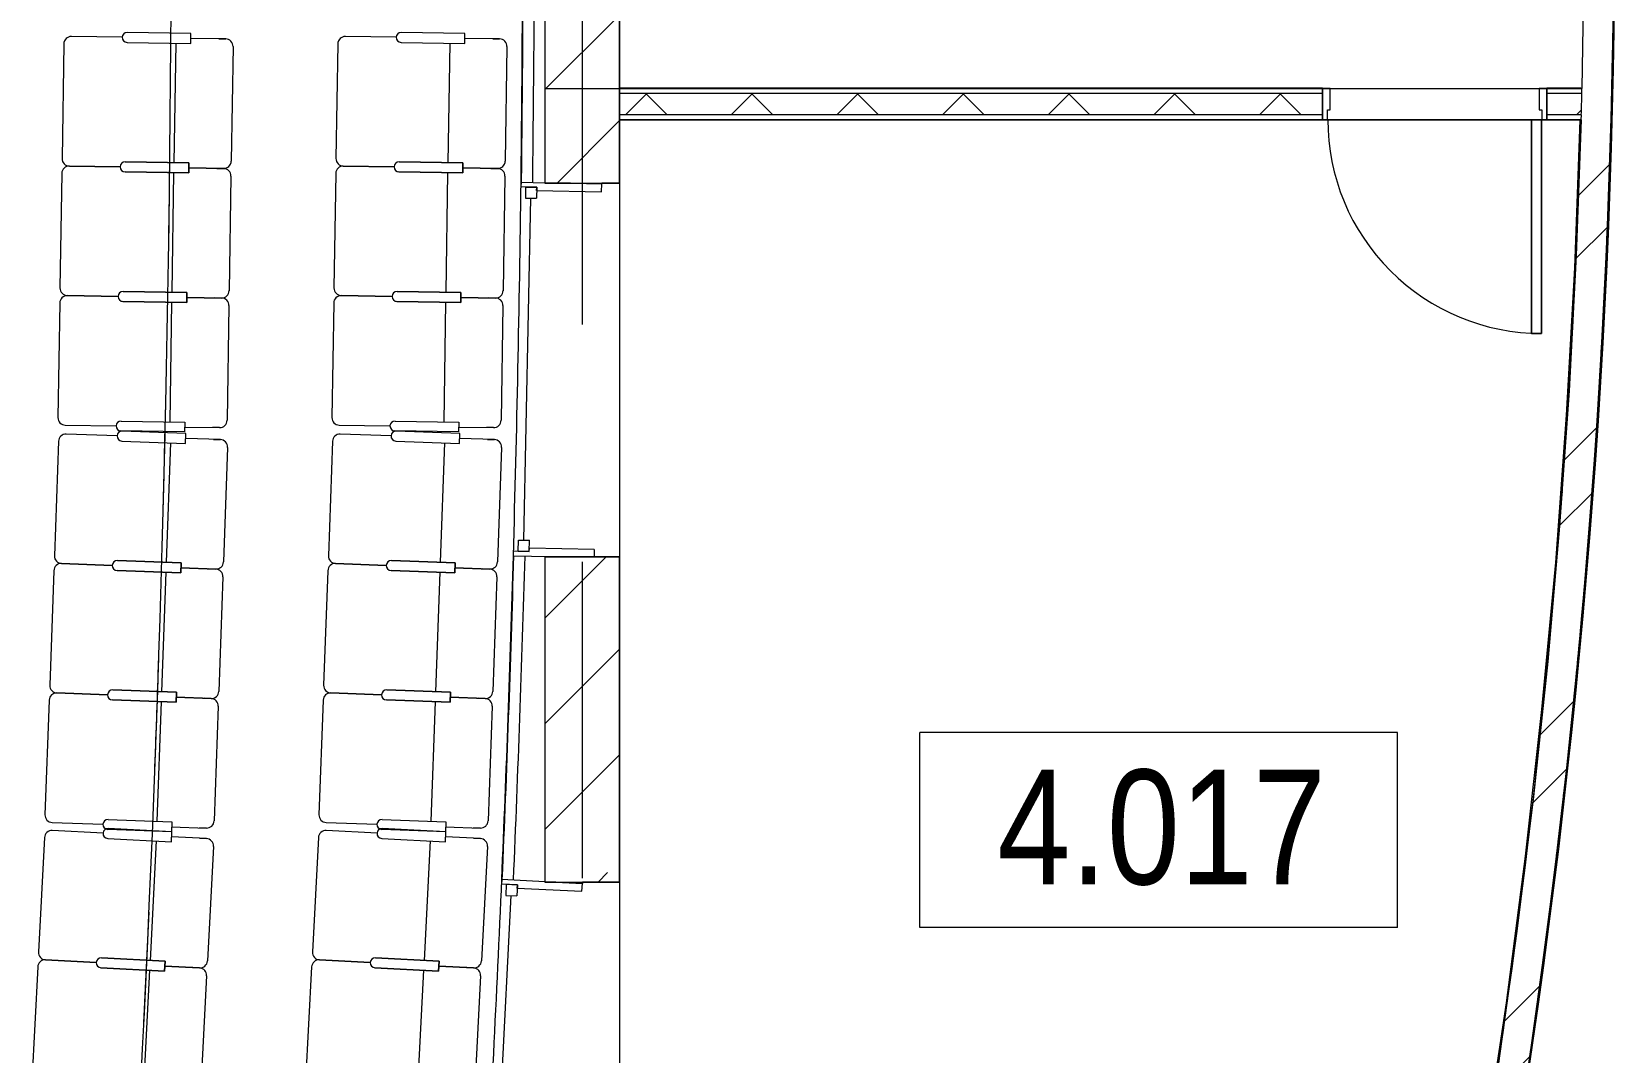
# Model space of a CAD drawing. Header units: millimetres. Extents: x 48966 to 294585, y -43515 to 30344.
# Drawn here: x 234766 to 241124, y -8301 to -4205 of the extents above; entities that cross this region are included whole.
import ezdxf

# ---------------------------------------------------------------- set-up
doc = ezdxf.new("R2010")
doc.units = ezdxf.units.MM
doc.linetypes.add('Осевые', pattern=[6350, 1270, -952.5, 3175, -952.5])
for name, color, linetype, lineweight in [('Двери', 7, 'Continuous', 9), ('Дуга', 7, 'Continuous', 9), ('Каркас_Импост', 7, 'Continuous', 9), ('Ломаная', 7, 'Continuous', 9), ('Марки помещений', 7, 'Continuous', 9), ('Мебель', 7, 'Continuous', 9), ('Общие ребра', 7, 'Continuous', 9), ('Окна', 7, 'Continuous', 9), ('Оси-2', 7, 'Осевые', 9), ('Остекление', 7, 'Continuous', 9), ('Панель', 7, 'Continuous', 9), ('Перекрытия', 7, 'Continuous', 9), ('Рассадка бельэтаж_альт_dwg-1', 7, 'Continuous', 9), ('Стены', 7, 'Continuous', 9), ('Стены-1', 7, 'Continuous', 18), ('Черная _1 сплошная', 7, 'Continuous', 9), ('Черная _2 сплошная', 7, 'Continuous', 9), ('Штриховка разреза-1', 7, 'Continuous', 9), ('Элементы узлов', 7, 'Continuous', 9)]:
    doc.layers.add(name, color=color, linetype=linetype, lineweight=lineweight)
doc.styles.add('Arial Narrow_1', font='Arial Narrow.ttf', dxfattribs={"height": 460})

# ---------------------------------------------------------------- blocks, each defined once
blk = doc.blocks.new('Зрительские места_балкон1 - Зрительские места_балкон1-6286681-План 4-го этажа на отм_ _6_600')
at = {"layer": 'Мебель'}
for start, end in [(354.25984, 5.740396), (359.158635, 359.368366), (358.485542, 358.736648), (357.836488, 358.104829), (357.195448, 357.472883)]:
    blk.add_arc((-93475, -9650), 91975, start, end, dxfattribs=at)
blk = doc.blocks.new('Дверь - Однопольная - ДВ2_21х9-6240640-План 4-го этажа на отм_ _6_600')
at = {"layer": 'Двери'}
for p, q in [((-389, 920.5), (-429, 920.5)), ((-429, 920.5), (-429, 62.5)), ((-389, 62.5), (-389, 920.5)), ((-429, 62.5), (-389, 62.5))]:
    blk.add_line(p, q, dxfattribs=at)
blk.add_arc((-429, 62.5), 858, 360, 90, dxfattribs=at)
at = {"layer": 'Каркас_Импост'}
for p, q in [((-430, 62.5), (-450, 62.5)), ((-450, 62.5), (-450, -62.5)), ((-430, 22.5), (-430, 62.5)), ((-420, 22.5), (-430, 22.5)), ((-420, -62.5), (-420, 22.5)), ((430, 22.5), (420, 22.5)), ((420, 22.5), (420, -62.5)), ((450, 62.5), (430, 62.5)), ((430, 62.5), (430, 22.5)), ((450, -62.5), (450, 62.5)), ((-450, -62.5), (-420, -62.5)), ((420, -62.5), (450, -62.5))]:
    blk.add_line(p, q, dxfattribs=at)
at = {"layer": 'Панель'}
for p, q in [((-429, 920.5), (-389, 920.5)), ((-429, 62.5), (-429, 920.5)), ((-389, 920.5), (-389, 62.5)), ((-389, 62.5), (-429, 62.5))]:
    blk.add_line(p, q, dxfattribs=at)
blk = doc.blocks.new('Фрамуга - 1400 x 1000 мм-7294603-План 4-го этажа на отм_ _6_600')
at = {"layer": 'Каркас_Импост'}
for p, q in [((-738.1, 162), (-719.05, 162)), ((-719.05, 98.55), (-719.05, 162)), ((-719.05, 143), (-719.05, 98.55)), ((-719.05, 143), (-674.6, 143)), ((-674.6, 143), (-674.6, 98.55)), ((598.4, 143), (598.4, 98.55)), ((642.85, 143), (598.4, 143)), ((642.85, 98.55), (642.85, 162)), ((661.9, 162), (642.85, 162)), ((642.85, 143), (642.85, 98.55)), ((-719.05, 98.55), (-674.6, 98.55)), ((-719.05, 98.55), (-706.35, 98.55)), ((-706.35, -162), (-706.35, 98.55)), ((642.85, 98.55), (598.4, 98.55)), ((630.15, 98.55), (642.85, 98.55)), ((630.15, 98.55), (630.15, -162)), ((-706.35, -162), (-734.487, -162)), ((630.15, -162), (661.9, -162))]:
    blk.add_line(p, q, dxfattribs=at)
at = {"layer": 'Остекление'}
blk.add_line((-674.6, 120.775), (598.4, 120.775), dxfattribs=at)
blk = doc.blocks.new('Фрамуга - 1500 x 1000 мм-7294602-План 4-го этажа на отм_ _6_600')
at = {"layer": 'Каркас_Импост'}
for p, q in [((-788.1, 162), (-769.05, 162)), ((-769.05, 98.55), (-769.05, 162)), ((-769.05, 143), (-769.05, 98.55)), ((-769.05, 143), (-724.6, 143)), ((-724.6, 143), (-724.6, 98.55)), ((648.4, 143), (648.4, 98.55)), ((692.85, 143), (648.4, 143)), ((692.85, 98.55), (692.85, 162)), ((711.9, 162), (692.85, 162)), ((692.85, 143), (692.85, 98.55)), ((-769.05, 98.55), (-724.6, 98.55)), ((-769.05, 98.55), (-756.35, 98.55)), ((-756.35, -162), (-756.35, 98.55)), ((692.85, 98.55), (648.4, 98.55)), ((680.15, 98.55), (692.85, 98.55)), ((680.15, 98.55), (680.15, -162)), ((-756.35, -162), (-785.89, -162)), ((680.15, -162), (711.9, -162))]:
    blk.add_line(p, q, dxfattribs=at)
at = {"layer": 'Остекление'}
blk.add_line((-724.6, 120.775), (648.4, 120.775), dxfattribs=at)
blk = doc.blocks.new('Рассадка бельэтаж_альт_dwg_Сидения_бельэтаж_dwg-6688605-План 4-го этажа на отм_ _6_600-7290137-План 4-го этажа на отм_ _6_600')
at = {"layer": 'Дуга'}
for centre, start, end in [((11921.5, 8284.1), 89.08988, 269.08988), ((13021.5, 8284.1), 89.08988, 269.08988), ((11913.3, 7764.2), 89.08988, 269.08988), ((11913.3, 7764.2), 89.08988, 269.08988), ((13013.3, 7764.2), 89.08988, 269.08988), ((13013.3, 7764.2), 89.08988, 269.08988), ((11905, 7244.2), 89.08988, 269.08988), ((11905, 7244.2), 89.08988, 269.08988), ((13005, 7244.2), 89.08988, 269.08988), ((13005, 7244.2), 89.08988, 269.08988), ((11896.7, 6724.3), 89.08988, 269.08988), ((12996.7, 6724.3), 89.08988, 269.08988), ((11900.8, 6684), 87.92287, 267.92287), ((13000.8, 6684), 87.92287, 267.92287), ((11881.9, 6164.3), 87.92287, 267.92287), ((11881.9, 6164.3), 87.92287, 267.92287), ((12981.9, 6164.3), 87.92287, 267.92287), ((12981.9, 6164.3), 87.92287, 267.92287), ((11863.1, 5644.7), 87.92287, 267.92287), ((11863.1, 5644.7), 87.92287, 267.92287), ((12963.1, 5644.7), 87.92287, 267.92287), ((12963.1, 5644.7), 87.92287, 267.92287), ((11844.2, 5125), 87.92287, 267.92287), ((11844.6, 5089.1), 86.99424, 266.99424), ((12944.2, 5125), 87.92287, 267.92287), ((12944.6, 5089.1), 86.99424, 266.99424), ((11817.3, 4569.8), 86.99424, 266.99424), ((11817.3, 4569.8), 86.99424, 266.99424), ((12917.3, 4569.8), 86.99424, 266.99424), ((12917.3, 4569.8), 86.99424, 266.99424)]:
    blk.add_arc(centre, 20, start, end, dxfattribs=at)
at = {"layer": 'Ломаная'}
for p, q in [((11901.5, 8284.4), (11697.7, 8287.7)), ((13001.5, 8284.4), (12797.7, 8287.7)), ((11667.2, 8258.2), (11659.9, 7798.2)), ((12110.1, 7781.1), (12117.8, 8261)), ((12346.5, 8247.4), (12339.2, 7787.4)), ((12767.2, 8258.2), (12759.9, 7798.2)), ((13210.1, 7781.1), (13217.8, 8261)), ((13446.5, 8247.4), (13439.2, 7787.4)), ((11658.9, 7738.2), (11651.6, 7278.3)), ((12101.9, 7261.1), (12109.5, 7741.1)), ((12338.3, 7727.4), (12331, 7267.5)), ((12758.9, 7738.2), (12751.6, 7278.3)), ((13201.9, 7261.1), (13209.5, 7741.1)), ((13438.3, 7727.4), (13431, 7267.5)), ((11650.7, 7218.3), (11643.4, 6758.3)), ((12093.6, 6741.2), (12101.2, 7221.1)), ((12330, 7207.5), (12322.7, 6747.5)), ((12750.7, 7218.3), (12743.4, 6758.3)), ((13193.6, 6741.2), (13201.2, 7221.1)), ((13430, 7207.5), (13422.7, 6747.5)), ((11672.9, 6727.9), (11876.7, 6724.6)), ((11880.8, 6684.7), (11677, 6692.1)), ((12772.9, 6727.9), (12976.7, 6724.6)), ((12980.8, 6684.7), (12777, 6692.1)), ((11646, 6663.2), (11629.3, 6203.5)), ((12079.1, 6177.2), (12096.5, 6656.9)), ((12324.9, 6638.6), (12308.3, 6178.9)), ((12746, 6663.2), (12729.3, 6203.5)), ((13179.1, 6177.2), (13196.5, 6656.9)), ((13424.9, 6638.6), (13408.3, 6178.9)), ((11627.1, 6143.5), (11610.4, 5683.8)), ((12060.2, 5657.5), (12077.6, 6137.2)), ((12306.1, 6118.9), (12289.4, 5659.2)), ((12727.1, 6143.5), (12710.4, 5683.8)), ((13160.2, 5657.5), (13177.6, 6137.2)), ((13406.1, 6118.9), (13389.4, 5659.2)), ((11608.3, 5623.9), (11591.6, 5164.2)), ((12041.4, 5137.9), (12058.8, 5617.6)), ((12287.2, 5599.3), (12270.6, 5139.6)), ((12708.3, 5623.9), (12691.6, 5164.2)), ((13141.4, 5137.9), (13158.8, 5617.6)), ((13387.2, 5599.3), (13370.6, 5139.6)), ((11620.5, 5133.1), (11824.2, 5125.7)), ((11824.6, 5090.2), (11621, 5100.9)), ((12720.5, 5133.1), (12924.2, 5125.7)), ((12924.6, 5090.2), (12721, 5100.9)), ((11589.5, 5072.5), (11565.4, 4613.1)), ((12014.7, 4579.5), (12039.8, 5058.8)), ((12268, 5036.8), (12243.8, 4577.5)), ((12689.5, 5072.5), (12665.4, 4613.1)), ((13114.7, 4579.5), (13139.8, 5058.8)), ((13368, 5036.8), (13343.8, 4577.5)), ((11562.2, 4553.2), (11538.1, 4093.8)), ((11987.4, 4060.2), (12012.6, 4539.6)), ((12240.7, 4517.6), (12216.6, 4058.2)), ((12662.2, 4553.2), (12638.1, 4093.8)), ((13087.4, 4060.2), (13112.6, 4539.6)), ((13340.7, 4517.6), (13316.6, 4058.2))]:
    blk.add_line(p, q, dxfattribs=at)
at = {"layer": 'Ломаная', "flags": 128}
for points in [[(11921.2, 8264.1), (12177, 8260.1), (12177.6, 8300), (11921.8, 8304.1)], [(12289.4, 8278.3), (12317, 8277.8), (12177.3, 8280.1)], [(13021.2, 8264.1), (13277, 8260.1), (13277.6, 8300), (13021.8, 8304.1)], [(13389.4, 8278.3), (13417, 8277.8), (13277.3, 8280.1)], [(11897.1, 6744.3), (12152.9, 6740.2), (12152.2, 6700.3), (11896.4, 6704.3)], [(12997.1, 6744.3), (13252.9, 6740.2), (13252.2, 6700.3), (12996.4, 6704.3)], [(11900, 6664), (12155.7, 6654.7), (12157.1, 6694.7), (11901.5, 6704)], [(12152.5, 6720.2), (12292.2, 6718), (12264.6, 6718.5)], [(13000, 6664), (13255.7, 6654.7), (13257.1, 6694.7), (13001.5, 6704)], [(13252.5, 6720.2), (13392.2, 6718), (13364.6, 6718.5)], [(12268.5, 6670.6), (12296, 6669.6), (12156.4, 6674.7)], [(13368.5, 6670.6), (13396, 6669.6), (13256.4, 6674.7)], [(11844.9, 5145), (12100.6, 5135.7), (12099.2, 5095.7), (11843.5, 5105)], [(11843.5, 5069.1), (12099, 5055.7), (12101.1, 5095.7), (11845.6, 5109.1)], [(12099.9, 5115.7), (12239.5, 5110.7), (12211.9, 5111.7)], [(12944.9, 5145), (13200.6, 5135.7), (13199.2, 5095.7), (12943.5, 5105)], [(12943.5, 5069.1), (13199, 5055.7), (13201.1, 5095.7), (12945.6, 5109.1)], [(13199.9, 5115.7), (13339.5, 5110.7), (13311.9, 5111.7)], [(12212, 5069.8), (12239.6, 5068.4), (12100.1, 5075.7)], [(13312, 5069.8), (13339.6, 5068.4), (13200.1, 5075.7)]]:
    blk.add_lwpolyline(points, dxfattribs=at)
for points in [[(11893.3, 7764.5), (11689.4, 7767.7)], [(12168.7, 7740.1), (11912.9, 7744.2), (12168.7, 7740.1), (12169.4, 7780.1), (11913.6, 7784.2), (12169.4, 7780.1)], [(12308.8, 7757.9), (12281.2, 7758.3), (12308.8, 7757.9), (12169.1, 7760.1)], [(12993.3, 7764.5), (12789.4, 7767.7)], [(13268.7, 7740.1), (13012.9, 7744.2), (13268.7, 7740.1), (13269.4, 7780.1), (13013.6, 7784.2), (13269.4, 7780.1)], [(13408.8, 7757.9), (13381.2, 7758.3), (13408.8, 7757.9), (13269.1, 7760.1)], [(12160.5, 7220.2), (11904.7, 7224.2), (12160.5, 7220.2), (12161.1, 7260.2), (11905.3, 7264.2), (12161.1, 7260.2)], [(13260.5, 7220.2), (13004.7, 7224.2), (13260.5, 7220.2), (13261.1, 7260.2), (13005.3, 7264.2), (13261.1, 7260.2)], [(11885, 7244.6), (11681.2, 7247.8)], [(12300.5, 7238), (12272.9, 7238.4), (12300.5, 7238), (12160.8, 7240.2)], [(12985, 7244.6), (12781.2, 7247.8)], [(13400.5, 7238), (13372.9, 7238.4), (13400.5, 7238), (13260.8, 7240.2)], [(11861.9, 6165), (11658.2, 6172.4)], [(12136.8, 6135.1), (11881.2, 6144.3), (12136.8, 6135.1), (12138.3, 6175), (11882.6, 6184.3), (12138.3, 6175)], [(12961.9, 6165), (12758.2, 6172.4)], [(13236.8, 6135.1), (12981.2, 6144.3), (13236.8, 6135.1), (13238.3, 6175), (12982.6, 6184.3), (13238.3, 6175)], [(12277.2, 6150), (12249.6, 6151), (12277.2, 6150), (12137.6, 6155.1)], [(13377.2, 6150), (13349.6, 6151), (13377.2, 6150), (13237.6, 6155.1)], [(12118, 5615.4), (11862.3, 5624.7), (12118, 5615.4), (12119.5, 5655.4), (11863.8, 5664.7), (12119.5, 5655.4)], [(13218, 5615.4), (12962.3, 5624.7), (13218, 5615.4), (13219.5, 5655.4), (12963.8, 5664.7), (13219.5, 5655.4)], [(11843.1, 5645.4), (11639.3, 5652.8)], [(12258.4, 5630.3), (12230.8, 5631.3), (12258.4, 5630.3), (12118.7, 5635.4)], [(12943.1, 5645.4), (12739.3, 5652.8)], [(13358.4, 5630.3), (13330.8, 5631.3), (13358.4, 5630.3), (13218.7, 5635.4)], [(11797.3, 4570.9), (11593.7, 4581.6)], [(12071.7, 4536.4), (11816.3, 4549.9), (12071.7, 4536.4), (12073.8, 4576.4), (11818.4, 4589.8), (12073.8, 4576.4)], [(12897.3, 4570.9), (12693.7, 4581.6)], [(13171.7, 4536.4), (12916.3, 4549.9), (13171.7, 4536.4), (13173.8, 4576.4), (12918.4, 4589.8), (13173.8, 4576.4)], [(12212.3, 4549.1), (12184.7, 4550.5), (12212.3, 4549.1), (12072.8, 4556.4)], [(13312.3, 4549.1), (13284.7, 4550.5), (13312.3, 4549.1), (13172.8, 4556.4)]]:
    blk.add_lwpolyline(points, close=True, dxfattribs=at)
at = {"layer": 'Ломаная'}
for centre, start, end in [((11697.2, 8257.7), 89.08988, 179.08988), ((12316.5, 8247.8), 359.08988, 89.08988), ((12797.2, 8257.7), 89.08988, 179.08988), ((13416.5, 8247.8), 359.08988, 89.08988), ((11688.9, 7737.7), 89.08988, 179.08988), ((11689.9, 7797.7), 179.08988, 269.08988), ((12309.2, 7787.9), 269.08988, 359.08988), ((12308.3, 7727.9), 359.08988, 89.08988), ((12788.9, 7737.7), 89.08988, 179.08988), ((12789.9, 7797.7), 179.08988, 269.08988), ((13409.2, 7787.9), 269.08988, 359.08988), ((13408.3, 7727.9), 359.08988, 89.08988), ((11681.6, 7277.8), 179.08988, 269.08988), ((12301, 7268), 269.08988, 359.08988), ((12781.6, 7277.8), 179.08988, 269.08988), ((13401, 7268), 269.08988, 359.08988), ((11680.7, 7217.8), 89.08988, 179.08988), ((12300, 7208), 359.08988, 89.08988), ((12780.7, 7217.8), 89.08988, 179.08988), ((13400, 7208), 359.08988, 89.08988), ((11673.4, 6757.9), 179.08988, 269.08988), ((12292.7, 6748), 269.08988, 359.08988), ((12773.4, 6757.9), 179.08988, 269.08988), ((13392.7, 6748), 269.08988, 359.08988), ((11675.9, 6662.1), 87.92287, 177.92287), ((12775.9, 6662.1), 87.92287, 177.92287), ((12295, 6639.7), 357.92287, 87.92287), ((13395, 6639.7), 357.92287, 87.92287), ((11657.1, 6142.5), 87.92287, 177.92287), ((11659.3, 6202.4), 177.92287, 267.92287), ((12278.3, 6180), 267.92287, 357.92287), ((12757.1, 6142.5), 87.92287, 177.92287), ((12759.3, 6202.4), 177.92287, 267.92287), ((13378.3, 6180), 267.92287, 357.92287), ((12276.1, 6120), 357.92287, 87.92287), ((13376.1, 6120), 357.92287, 87.92287), ((11640.4, 5682.8), 177.92287, 267.92287), ((12259.4, 5660.3), 267.92287, 357.92287), ((12740.4, 5682.8), 177.92287, 267.92287), ((13359.4, 5660.3), 267.92287, 357.92287), ((11638.3, 5622.8), 87.92287, 177.92287), ((12257.3, 5600.3), 357.92287, 87.92287), ((12738.3, 5622.8), 87.92287, 177.92287), ((13357.3, 5600.3), 357.92287, 87.92287), ((11621.6, 5163.1), 177.92287, 267.92287), ((12721.6, 5163.1), 177.92287, 267.92287), ((11619.4, 5070.9), 86.99424, 176.99424), ((12240.6, 5140.7), 267.92287, 357.92287), ((12719.4, 5070.9), 86.99424, 176.99424), ((13340.6, 5140.7), 267.92287, 357.92287), ((12238, 5038.4), 356.99424, 86.99424), ((13338, 5038.4), 356.99424, 86.99424), ((11592.2, 4551.6), 86.99424, 176.99424), ((11595.3, 4611.5), 176.99424, 266.99424), ((12692.2, 4551.6), 86.99424, 176.99424), ((12695.3, 4611.5), 176.99424, 266.99424), ((12213.9, 4579.1), 266.99424, 356.99424), ((12210.7, 4519.1), 356.99424, 86.99424), ((13313.9, 4579.1), 266.99424, 356.99424), ((13310.7, 4519.1), 356.99424, 86.99424)]:
    blk.add_arc(centre, 30, start, end, dxfattribs=at)
blk = doc.blocks.new('Рассадка бельэтаж_альт_dwg-7290136-План 4-го этажа на отм_ _6_600')
blk.add_blockref('Рассадка бельэтаж_альт_dwg_Сидения_бельэтаж_dwg-6688605-План 4-го этажа на отм_ _6_600-7290137-План 4-го этажа на отм_ _6_600', (223009, -12211.7))
blk = doc.blocks.new('Марка помещения_Р - Марка помещения-4575829-План 4-го этажа на отм_ _6_600')
at = {"layer": 'Марки помещений'}
for p, q in [((-4.79375, -1.95625), (-4.79375, 1.95625)), ((4.79375, 1.95625), (-4.79375, 1.95625)), ((4.79375, -1.95625), (4.79375, 1.95625)), ((4.79375, -1.95625), (-4.79375, -1.95625))]:
    blk.add_line(p, q, dxfattribs=at)

msp = doc.modelspace()

# ---------------------------------------------------------------- hatches: boundary and pattern name
at = {"layer": 'Штриховка разреза-1'}
h = msp.add_hatch(dxfattribs=at)
h.set_pattern_fill('FP_2', color=256, style=0, pattern_type=2)
h.set_pattern_definition([(45, (108045.05, 0), (-502.8943, 502.8943), []), (45, (108045.05, 762), (-502.8943, 502.8943), [])])
h.paths.add_polyline_path([(239527.2, -13632.9), (239728, -12998.1), (239892.9, -12441.5), (240058.2, -11840.7), (240211.7, -11236.8), (240353.4, -10630), (240483.3, -10020.5), (240601.1, -9408.7), (240707, -8794.6), (240800.9, -8178.6), (240882.7, -7560.8), (240952.5, -6941.6), (241010.1, -6321.1), (241055.6, -5699.7), (241088.9, -5077.4), (241110, -4454.7), (241119, -3831.6), (241115.8, -3208.5), (241100.4, -2585.5), (241071.6, -1963.1), (240953.1, -1971.2), (240972.9, -2389.4), (240990.4, -2932.9), (240998.3, -3432.9), (240996.8, -4031.6), (240987.3, -4557.9), (240964.8, -5155.4), (240938.7, -5646.4), (240900.3, -6189.9), (240852.7, -6732.6), (240780, -7402.8), (240729.5, -7815.3), (240654, -8354.8), (240569.3, -8893), (240475.3, -9429.7), (240372.1, -9964.7), (240259.8, -10497.8), (240138.4, -11028.9), (239975.6, -11682.9), (239852, -12143.3), (239721.6, -12601.9), (239584.3, -13058.4), (239400.9, -13632.9), (239511.6, -13632.9)], flags=0)
h.paths.add_polyline_path([(240891.8, -1073.2), (241011.6, -1065.1), (240954.9, -450.7), (240886.4, 162.4), (240806.1, 774.1), (240713.9, 1384.2), (240609.9, 1992.3), (240470.4, 2710.7), (240366.7, 3202), (240219.7, 3834.4), (240076.9, 4401.4), (239914.7, 4996.6), (239741, 5588.6), (239555.8, 6177.1), (239429.6, 6177.1), (239468.5, 6057.1), (239635.8, 5520), (239734.1, 5190.7), (239857.6, 4754.8), (240007.2, 4192.1), (240149.1, 3615.4), (240280.2, 3036.1), (240400.4, 2454.5), (240509.8, 1870.7), (240608.2, 1285), (240695.6, 697.5), (240772.1, 108.5), (240837.5, -481.8), (240853.9, -660.5)], flags=0)
h = msp.add_hatch(dxfattribs=at)
h.set_pattern_fill('FP_3', color=256, style=0, pattern_type=2)
h.set_pattern_definition([(45, (108045, 0), (-707.107, 707.107), []), (135, (108045, 0), (-707.107, -707.107), [])])
h.paths.add_polyline_path([(236826.7, -10090.2), (236826.7, -9017.9), (236806.6, -9017.9), (236767.4, -9650.2), (236738, -10090.2)], flags=0)
h.paths.add_polyline_path([(236977.2, -7623.3), (236977.4, -7617.9), (236877.3, -7618.2)], flags=0)
h.paths.add_polyline_path([(237054.7, -4815.4), (237054.7, -4812.9), (236954.7, -4813.4)], flags=0)
h.paths.add_polyline_path([(236806.7, 1650.7), (236826.7, 1652.1), (236826.7, 2874.2), (236792.6, 3347.2), (236723.9, 4192.1), (236623.5, 4192.1), (236692.4, 3345.6), (236753.5, 2498.4), (236806.6, 1652.1)], flags=0)
h = msp.add_hatch(dxfattribs=at)
h.set_pattern_fill('FP_5', color=256, style=0, pattern_type=2)
h.set_pattern_definition([(45, (108045.05, 0), (-212.13203, 212.13203), []), (135, (108045.05, 0), (-212.13203, -212.13203), [])])
h.paths.add_polyline_path([(237126.7, -4537.9), (239949, -4537.9), (239949, -4452.9), (237126.7, -4452.9)], flags=0)
h.paths.add_polyline_path([(240987.9, -4537.9), (240990, -4452.9), (240849, -4452.9), (240849, -4537.9)], flags=0)
at = {"layer": 'Элементы узлов'}
h = msp.add_hatch(dxfattribs=at)
h.set_pattern_fill('FP_4', color=256, style=0, pattern_type=2)
h.set_pattern_definition([(45, (108045.05, 0), (-424.264, 424.264), [600, -100, 20, -100]), (45, (108045.05, 424), (-424.264, 424.264), [])])
h.paths.add_polyline_path([(237126.7, -11705.9), (237126.7, -9017.9), (236826.7, -9017.9), (236826.7, -11705.9), (236996.5, -11705.9)], flags=0)
h.paths.add_polyline_path([(237126.7, -7617.9), (237126.7, -6312.9), (236826.7, -6312.9), (236826.7, -7617.9)], flags=0)
h.paths.add_polyline_path([(236826.7, -4812.9), (237126.7, -4812.9), (237126.7, -2549.5), (236826.7, -2549.5), (236826.7, -4031.6)], flags=0)
h.paths.add_polyline_path([(236826.7, -1052.9), (237126.7, -1052.9), (237126.7, 252.1), (236826.7, 252.1), (236826.7, -660.5)], flags=0)
h.paths.add_polyline_path([(236826.7, 1652.1), (237126.7, 1652.1), (237126.7, 4342.1), (236826.7, 4342.1), (236826.7, 2710.7)], flags=0)

# ---------------------------------------------------------------- linework, layer by layer
at = {"layer": 'Общие ребра'}
for p, q in [((239949, -4432.9), (237128.7, -4432.9)), ((237128.7, -4432.9), (239949, -4432.9)), ((240985.5, -4432.9), (240849, -4432.9)), ((240849, -4432.9), (240985.5, -4432.9)), ((240990, -4452.9), (240990.5, -4432.9)), ((239949, -4452.9), (237126.7, -4452.9)), ((240990, -4452.9), (240849, -4452.9)), ((239949, -4537.9), (237126.7, -4537.9)), ((237126.7, -4557.9), (239949, -4557.9)), ((240987.9, -4537.9), (240849, -4537.9)), ((240849, -4557.9), (240982.3, -4557.9)), ((240987.3, -4557.9), (240987.9, -4537.9))]:
    msp.add_line(p, q, dxfattribs=at)
for centre, radius, start, end in [((209239.8, -3684.1), 31879.5, 341.81575, 3.09484), ((145086.7, -3682.9), 91653, 359.296118, 0.703882), ((145086.7, -3682.9), 91698, 359.295888, 0.704112), ((209239.8, -3684.1), 31759.5, 358.4596, 358.613), ((145086.7, -3682.9), 91653, 357.546116, 358.358401), ((145086.7, -3682.9), 91698, 357.545901, 358.358631)]:
    msp.add_arc(centre, radius, start, end, dxfattribs=at)
at = {"layer": 'Оси-2'}
msp.add_line((236976.7, 25417.1), (236976.7, -41737.8), dxfattribs=at)
at = {"layer": 'Перекрытия'}
for p, q in [((237126.7, -2932.9), (237126.7, -4432.9)), ((237126.7, -4432.9), (239949, -4432.9)), ((239949, -4432.9), (239949, -4557.9)), ((240849, -4557.9), (240849, -4432.9)), ((240849, -4432.9), (240990.5, -4432.9)), ((240987.3, -4557.9), (237126.7, -4557.9)), ((237126.7, -4557.9), (237126.7, -9857.9)), ((239949, -4557.9), (240849, -4557.9))]:
    msp.add_line(p, q, dxfattribs=at)
for centre, radius, start, end in [((209239.8, -3684.1), 31879.5, 358.69981, 359.2439), ((209239.8, -3684.1), 31879.5, 357.5742, 358.11708), ((209239.8, -3684.1), 31879.5, 356.44859, 356.99008), ((209239.8, -3684.1), 31879.5, 355.32298, 355.86284), ((210059, -3709.2), 30941.3, 355.29571, 355.66014), ((209239.8, -3684.1), 31879.5, 354.19737, 354.73532), ((209239.8, -3684.1), 31879.5, 353.07177, 353.60742), ((209239.8, -3684.1), 31879.5, 351.94616, 352.47903)]:
    msp.add_arc(centre, radius, start, end, dxfattribs=at)
at = {"layer": 'Стены'}
for p, q in [((239949, -4432.9), (240849, -4432.9)), ((239949, -4557.9), (239949, -4432.9)), ((240849, -4432.9), (240849, -4557.9)), ((240849, -4557.9), (239949, -4557.9)), ((236730.8, -4808.8), (236826.7, -4810.7)), ((236929.7, -4812.9), (236826.7, -4812.9)), ((236931.4, -4812.9), (237054.7, -4815.4)), ((237126.7, -4812.9), (237054.7, -4812.9)), ((237126.7, -4812.9), (237126.7, -6312.9)), ((236700.1, -6308.5), (236916, -6312.9)), ((236916, -6312.9), (237126.7, -6312.9)), ((236653.6, -7606.9), (236826.7, -7615.7)), ((236870.5, -7617.9), (236826.7, -7617.9)), ((236870.5, -7617.9), (236977.2, -7623.3)), ((237126.7, -7617.9), (236977.4, -7617.9)), ((237126.7, -7617.9), (237126.7, -9017.9))]:
    msp.add_line(p, q, dxfattribs=at)
for start, end in [(358.35839, 359.296129), (356.670904, 357.546125)]:
    msp.add_arc((145086.7, -3682.9), 91651, start, end, dxfattribs=at)
at = {"layer": 'Стены-1'}
for p, q in [((236826.7, -2552.9), (236826.7, -4812.9)), ((237126.7, -2552.9), (237126.7, -4812.9)), ((237126.7, -4432.9), (237128.7, -4432.9)), ((237126.7, -4557.9), (237126.7, -4432.9)), ((239949, -4430.9), (237128.7, -4430.9)), ((239949, -4432.9), (239949, -4430.9)), ((239949, -4557.9), (239949, -4432.9)), ((240985.5, -4430.9), (240849, -4430.9)), ((240849, -4430.9), (240849, -4432.9)), ((240849, -4557.9), (240849, -4432.9)), ((240990.5, -4432.9), (240985.5, -4432.9)), ((240987.3, -4557.9), (240982.3, -4557.9)), ((240987.3, -4557.9), (240982.3, -4557.9)), ((236730.8, -4808.8), (236827, -4810.7)), ((236826.7, -4812.9), (237126.7, -4812.9)), ((236931.4, -4812.9), (237054.7, -4815.4)), ((237054.7, -4812.9), (237054.7, -4815.4)), ((236700.1, -6308.5), (236916, -6312.9)), ((236826.7, -6312.9), (236826.7, -7617.9)), ((236826.7, -6312.9), (237126.7, -6312.9)), ((237126.7, -6312.9), (237126.7, -7617.9)), ((236653.6, -7606.9), (236826.7, -7615.7)), ((236826.7, -7617.9), (237126.7, -7617.9)), ((236870.5, -7617.9), (236977.2, -7623.3)), ((236977.5, -7617.9), (236977.2, -7623.3))]:
    msp.add_line(p, q, dxfattribs=at)
at = {"layer": 'Стены-1', "flags": 128}
for points in [[(240990.4, -2932.9), (240998.3, -3432.9), (240998.4, -3932.9), (240990.5, -4432.9)], [(240987.3, -4557.9), (240967.6, -5102.4), (240938.7, -5646.4), (240900.3, -6189.9), (240852.7, -6732.6), (240795.7, -7274.5), (240729.5, -7815.3), (240654, -8354.8), (240569.3, -8893), (240475.3, -9429.7), (240372.1, -9964.7), (240259.8, -10497.8), (240138.4, -11028.9), (240007.8, -11557.9)], [(240982.3, -4559.9), (240960.4, -5152.2), (240927.4, -5744), (240883.5, -6335.2), (240828.5, -6925.3), (240762.5, -7514.4), (240685.5, -8102.1), (240597.5, -8688.3), (240498.7, -9272.8), (240388.9, -9855.3)]]:
    msp.add_lwpolyline(points, dxfattribs=at)
at = {"layer": 'Стены-1'}
for centre, radius, start, end in [((209239.8, -3684.1), 31879.5, 341.81575, 18.0188), ((209239.8, -3684.1), 31884.5, 341.81575, 18.0188), ((145086.7, -3682.9), 91651, 359.296129, 0.703871), ((209239.8, -3684.1), 31759.5, 348.79391, 358.42351), ((145086.7, -3682.9), 91651, 357.546125, 358.35839)]:
    msp.add_arc(centre, radius, start, end, dxfattribs=at)
at = {"layer": 'Черная _1 сплошная'}
msp.add_line((236826.7, -4432.9), (237426.7, -4432.9), dxfattribs=at)
at = {"layer": 'Черная _2 сплошная'}
for p, q in [((236826.7, -2549.5), (236826.7, -4812.9)), ((237126.7, -4812.9), (237126.7, -2549.5)), ((236826.7, -4812.9), (237126.7, -4812.9)), ((237126.7, -6312.9), (236826.7, -6312.9)), ((236826.7, -6312.9), (236826.7, -7617.9)), ((237126.7, -7617.9), (237126.7, -6312.9)), ((236826.7, -7617.9), (237126.7, -7617.9))]:
    msp.add_line(p, q, dxfattribs=at)

# ---------------------------------------------------------------- block references
at = {"layer": 'Двери', "rotation": 180}
msp.add_blockref('Дверь - Однопольная - ДВ2_21х9-6240640-План 4-го этажа на отм_ _6_600', (240399, -4495.4), dxfattribs=at)
at = {"layer": 'Марки помещений', "xscale": 199.9999999999999, "yscale": 199.9999999999999, "zscale": 199.9999999999999}
msp.add_blockref('Марка помещения_Р - Марка помещения-4575829-План 4-го этажа на отм_ _6_600', (239291.3, -7408.7), dxfattribs=at)
at = {"layer": 'Мебель'}
msp.add_blockref('Зрительские места_балкон1 - Зрительские места_балкон1-6286681-План 4-го этажа на отм_ _6_600', (236826.7, 5967.1), dxfattribs=at)
at = {"layer": 'Окна'}
for name, p, rotation in [('Фрамуга - 1500 x 1000 мм-7294602-План 4-го этажа на отм_ _6_600', (236878.2, -5523.8), 88.82725950247571), ('Фрамуга - 1400 x 1000 мм-7294603-План 4-го этажа на отм_ _6_600', (236782, -8276.2), 87.10851488890447)]:
    msp.add_blockref(name, p, dxfattribs=dict(at, rotation=rotation))
at = {"layer": 'Рассадка бельэтаж_альт_dwg-1'}
msp.add_blockref('Рассадка бельэтаж_альт_dwg-7290136-План 4-го этажа на отм_ _6_600', (219, -300), dxfattribs=at)

# ---------------------------------------------------------------- texts
at = {"layer": 'Марки помещений', "insert": (238643.4, -7166.9), "char_height": 460, "width": 1587.341, "attachment_point": 1, "style": 'Arial Narrow_1'}
msp.add_mtext('4.017', dxfattribs=at)

doc.saveas('drawing.dxf')
